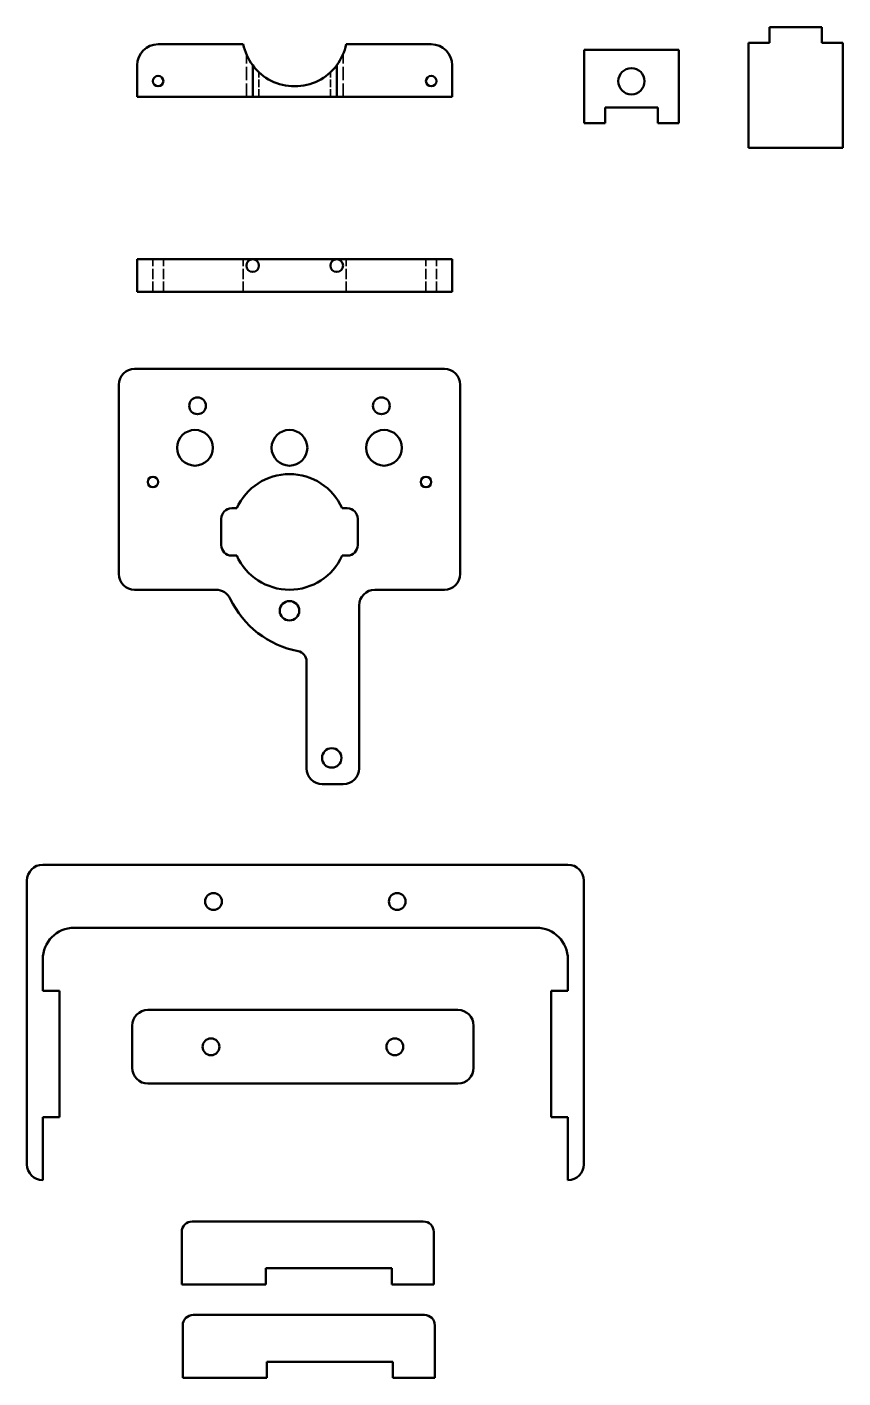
# Model space of a CAD drawing. Header units: millimetres. Extents: x 56 to 211, y 222 to 479.
import ezdxf

# ---------------------------------------------------------------- set-up
doc = ezdxf.new("R2010")
doc.units = ezdxf.units.MM
doc.linetypes.add('DASHED', pattern=[0.2067, 0.1654, -0.0413])
doc.layers.add('Hidden (ANSI)', color=7, linetype='DASHED', lineweight=35)
doc.layers.add('Visible (ANSI)', color=7, linetype='Continuous', lineweight=50)

msp = doc.modelspace()

# ---------------------------------------------------------------- linework, layer by layer
at = {"layer": 'Hidden (ANSI)', "ltscale": 15.391403}
for p, q in [((97.76, 465.42), (97.76, 473.5)), ((116.16, 465.42), (116.16, 473.5))]:
    msp.add_line(p, q, dxfattribs=at)
at = {"layer": 'Hidden (ANSI)', "ltscale": 8.890793}
for p, q in [((100.16, 465.42), (100.16, 470.08)), ((113.76, 465.42), (113.76, 470.08))]:
    msp.add_line(p, q, dxfattribs=at)
at = {"layer": 'Hidden (ANSI)', "ltscale": 11.809019}
for p, q in [((79.96, 428.31), (79.96, 434.51)), ((81.96, 428.31), (81.96, 434.51)), ((97.16, 428.31), (97.16, 434.51)), ((116.76, 428.31), (116.76, 434.51)), ((131.96, 428.31), (131.96, 434.51)), ((133.96, 428.31), (133.96, 434.51))]:
    msp.add_line(p, q, dxfattribs=at)
at = {"layer": 'Visible (ANSI)'}
for p, q in [((197.36, 478.7), (197.36, 475.7)), ((207.36, 478.7), (197.36, 478.7)), ((207.36, 475.7), (207.36, 478.7)), ((197.36, 475.7), (193.36, 475.7)), ((193.36, 475.7), (193.36, 455.7)), ((211.36, 475.7), (207.36, 475.7)), ((211.36, 455.7), (211.36, 475.7)), ((97.16, 475.42), (80.96, 475.42)), ((132.96, 475.42), (116.76, 475.42)), ((162.08, 474.38), (162.08, 460.38)), ((180.08, 474.38), (162.08, 474.38)), ((180.08, 460.38), (180.08, 474.38)), ((76.96, 471.42), (76.96, 465.42)), ((98.96, 465.42), (98.96, 471.42)), ((114.96, 465.42), (114.96, 471.42)), ((136.96, 465.42), (136.96, 471.42)), ((76.96, 465.42), (98.96, 465.42)), ((98.96, 465.42), (114.96, 465.42)), ((114.96, 465.42), (136.96, 465.42)), ((166.08, 463.38), (176.08, 463.38)), ((166.08, 460.38), (166.08, 463.38)), ((176.08, 463.38), (176.08, 460.38)), ((162.08, 460.38), (166.08, 460.38)), ((176.08, 460.38), (180.08, 460.38)), ((193.36, 455.7), (211.36, 455.7)), ((76.96, 434.51), (98.96, 434.51)), ((76.96, 428.31), (76.96, 434.51)), ((98.96, 434.51), (114.96, 434.51)), ((114.96, 434.51), (136.96, 434.51)), ((136.96, 428.31), (136.96, 434.51)), ((136.96, 428.31), (76.96, 428.31)), ((135.47, 413.65), (76.47, 413.65)), ((73.47, 410.65), (73.47, 374.65)), ((138.47, 374.65), (138.47, 410.65)), ((94.97, 387.15), (95.93, 387.15)), ((116, 387.15), (116.97, 387.15)), ((92.97, 380.15), (92.97, 385.15)), ((118.97, 385.15), (118.97, 380.15)), ((95.93, 378.15), (94.97, 378.15)), ((116.97, 378.15), (116, 378.15)), ((76.47, 371.65), (91.99, 371.65)), ((122.22, 371.65), (135.47, 371.65)), ((119.22, 337.65), (119.22, 368.65)), ((109.22, 358.01), (109.22, 337.65)), ((112.22, 334.65), (116.22, 334.65)), ((158.99, 319.33), (58.99, 319.33)), ((55.99, 316.33), (55.99, 262.33)), ((161.99, 262.33), (161.99, 316.33)), ((64.99, 307.33), (152.99, 307.33)), ((58.99, 295.33), (58.99, 301.33)), ((158.99, 301.33), (158.99, 295.33)), ((62.19, 295.33), (58.99, 295.33)), ((62.19, 271.33), (62.19, 295.33)), ((155.79, 295.33), (155.79, 271.33)), ((158.99, 295.33), (155.79, 295.33)), ((138.03, 291.7), (79.03, 291.7)), ((76.03, 288.7), (76.03, 280.7)), ((141.03, 280.7), (141.03, 288.7)), ((79.03, 277.7), (138.03, 277.7)), ((58.99, 271.33), (62.19, 271.33)), ((58.99, 259.33), (58.99, 271.33)), ((155.79, 271.33), (158.99, 271.33)), ((158.99, 271.33), (158.99, 259.33)), ((85.45, 249.47), (85.45, 239.47)), ((131.45, 251.47), (87.45, 251.47)), ((133.45, 239.47), (133.45, 249.47)), ((101.45, 239.47), (101.45, 242.57)), ((101.45, 242.57), (125.45, 242.57)), ((125.45, 242.57), (125.45, 239.47)), ((85.45, 239.47), (101.45, 239.47)), ((125.45, 239.47), (133.45, 239.47)), ((85.65, 231.69), (85.65, 221.69)), ((131.65, 233.69), (87.65, 233.69)), ((133.65, 221.69), (133.65, 231.69)), ((101.65, 221.69), (101.65, 224.79)), ((101.65, 224.79), (125.65, 224.79)), ((125.65, 224.79), (125.65, 221.69)), ((85.65, 221.69), (101.65, 221.69)), ((125.65, 221.69), (133.65, 221.69))]:
    msp.add_line(p, q, dxfattribs=at)
for centre, radius in [((171.08, 468.38), 2.5), ((80.96, 468.42), 1), ((132.96, 468.42), 1), ((98.96, 433.31), 1.2), ((114.96, 433.31), 1.2), ((88.47, 406.65), 1.6), ((123.47, 406.65), 1.6), ((87.97, 398.65), 3.4), ((105.97, 398.65), 3.4), ((123.97, 398.65), 3.4), ((79.97, 392.15), 1), ((131.97, 392.15), 1), ((105.97, 367.65), 1.85), ((114.02, 339.65), 1.85), ((91.49, 312.33), 1.6), ((126.49, 312.33), 1.6), ((91.03, 284.7), 1.6), ((126.03, 284.7), 1.6)]:
    msp.add_circle(centre, radius, dxfattribs=at)
for centre, radius, start, end in [((80.96, 471.42), 4, 90, 180), ((106.96, 477.42), 10, 191.537, 216.8699), ((106.96, 477.42), 10, 323.1301, 348.463), ((132.96, 471.42), 4, 0, 90), ((106.96, 477.42), 10, 216.8699, 323.1301), ((76.47, 410.65), 3, 90, 180), ((135.47, 410.65), 3, 0, 90), ((105.97, 382.65), 11, 24.1477, 155.8523), ((94.97, 385.15), 2, 90, 180), ((116.97, 385.15), 2, 0, 90), ((94.97, 380.15), 2, 180, 270), ((105.97, 382.65), 11, 204.1477, 335.8523), ((116.97, 380.15), 2, 270, 0), ((76.47, 374.65), 3, 180, 270), ((135.47, 374.65), 3, 270, 0), ((91.99, 368.65), 3, 25.3769, 90), ((122.22, 368.65), 3, 90, 180), ((110.97, 377.65), 18, 205.3769, 259.1931), ((107.22, 358.01), 2, 0, 79.1931), ((112.22, 337.65), 3, 180, 270), ((116.22, 337.65), 3, 270, 0), ((58.99, 316.33), 3, 90, 180), ((158.99, 316.33), 3, 0, 90), ((64.99, 301.33), 6, 90, 180), ((152.99, 301.33), 6, 0, 90), ((79.03, 288.7), 3, 90, 180), ((138.03, 288.7), 3, 0, 90), ((79.03, 280.7), 3, 180, 270), ((138.03, 280.7), 3, 270, 0), ((58.99, 262.33), 3, 180, 270), ((158.99, 262.33), 3, 270, 0), ((87.45, 249.47), 2, 90, 180), ((131.45, 249.47), 2, 0, 90), ((87.65, 231.69), 2, 90, 180), ((131.65, 231.69), 2, 0, 90)]:
    msp.add_arc(centre, radius, start, end, dxfattribs=at)

doc.saveas('drawing.dxf')
